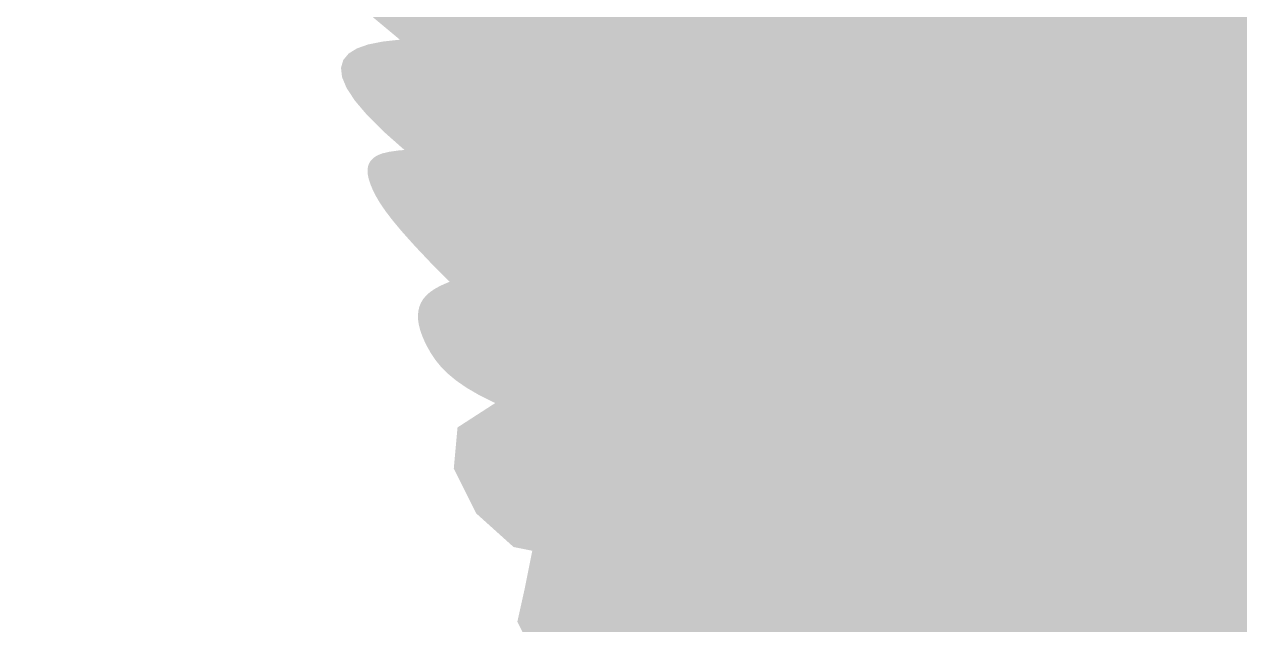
# Model space of a CAD drawing. Header units: millimetres. Extents: x -709 to -405, y 315 to 612.
# Drawn here: x -564.55 to -545.1, y 587.42 to 597.03 of the extents above; entities that cross this region are included whole.
import ezdxf

# ---------------------------------------------------------------- set-up
doc = ezdxf.new("R2010")
doc.units = ezdxf.units.MM
doc.layers.add('Background Fill', color=3, linetype='Continuous')
doc.layers.add('magpiefill', color=3, linetype='Continuous')
picture_1 = doc.add_image_def('image4.jpg', size_in_pixel=(2304, 3072))

msp = doc.modelspace()

# ---------------------------------------------------------------- hatches: boundary and pattern name
at = {"layer": 'magpiefill', "true_color": 0x010101}
h = msp.add_hatch(color=18, dxfattribs=at)
h.dxf.hatch_style = 1
edge = h.paths.add_edge_path()
edge.add_line((-545.1682191896837, 575.377641575261), (-546.8717676340677, 575.2034866605933))
edge.add_line((-546.8717676340676, 575.2034866605933), (-549.771278421776, 573.2990530399884))
edge.add_line((-549.7712784217763, 573.299053039988), (-555.7359804338093, 568.993376191261))
edge.add_line((-555.7359804338092, 568.9933761912614), (-559.2153912632251, 565.6813158076742))
edge.add_line((-559.2153912632249, 565.6813158076737), (-559.7952913049322, 565.6813158076737))
edge.add_line((-559.795291304932, 565.6813158076737), (-560.3751939914321, 566.1781254151908))
edge.add_line((-560.3751939914323, 566.1781254151911), (-560.4580368545331, 566.5093309035709))
edge.add_line((-560.4580368545332, 566.5093309035706), (-562.1977422692413, 565.1845075751039))
edge.add_line((-562.1977422692412, 565.184507575104), (-564.5173477256561, 563.5284773833105))
edge.add_line((-564.5173477256564, 563.5284773833106), (-564.7658763149593, 564.6048972829658))
edge.add_line((-564.7658763149594, 564.6048972829658), (-564.6830334518586, 565.1845075751042))
edge.add_line((-564.6830334518585, 565.184507575104), (-563.6889164498527, 566.2609260998123))
edge.add_line((-563.6889164498526, 566.2609260998125), (-563.3575449974488, 566.5093309035709))
edge.add_line((-563.3575449974489, 566.5093309035706), (-563.6060735867521, 566.6749336477606))
edge.add_line((-563.606073586752, 566.674933647761), (-565.1800932752581, 565.5985151230527))
edge.add_line((-565.1800932752578, 565.5985151230527), (-565.5943075907628, 565.9297206114326))
edge.add_line((-565.594307590763, 565.9297206114323), (-565.594307590763, 566.178125415191))
edge.add_line((-565.594307590763, 566.1781254151911), (-566.2570531403641, 566.1781254151911))
edge.add_line((-566.257053140364, 566.1781254151911), (-566.5055817296669, 566.5093309035709))
edge.add_line((-566.5055817296671, 566.5093309035706), (-564.3516619994542, 567.6685514878474))
edge.add_line((-564.3516619994544, 567.6685514878477), (-563.9374476839498, 568.4137645241758))
edge.add_line((-563.9374476839495, 568.4137645241757), (-563.1918592712468, 569.0761768758827))
edge.add_line((-563.1918592712467, 569.0761768758827), (-564.6830334518586, 568.827772072124))
edge.add_line((-564.6830334518585, 568.8277720721243), (-563.523230723651, 569.8213899122111))
edge.add_line((-563.5232307236507, 569.8213899122109), (-559.6296055787298, 572.0570303961429))
edge.add_line((-559.6296055787301, 572.0570303961431), (-555.9845090231123, 574.7066784280235))
edge.add_line((-555.9845090231121, 574.7066784280232), (-551.8423552888881, 577.1079216561451))
edge.add_line((-551.8423552888878, 577.1079216561452), (-549.3570614614773, 578.5983477288019))
edge.add_line((-549.3570614614774, 578.5983477288021), (-549.1085328721745, 579.5091648842675))
edge.add_line((-549.1085328721746, 579.5091648842674), (-548.1972587332702, 580.0887751764056))
edge.add_line((-548.19725873327, 580.0887751764051), (-547.2031417312646, 579.6747676284567))
edge.add_line((-547.2031417312647, 579.6747676284572), (-546.5403961816633, 579.7575696880259))
edge.add_line((-546.5403961816635, 579.7575696880255), (-545.132064864153, 580.9167902723021))
edge.add_line((-545.132064864153, 580.9167902723024), (-543.972259491152, 581.6620033086308))
edge.add_line((-543.9722594911519, 581.6620033086307), (-543.8894166280511, 580.0059731168371))
edge.add_line((-543.889416628051, 580.0059731168371), (-544.2207907252482, 578.7639518479389))
edge.add_line((-544.2207907252481, 578.7639518479388), (-544.5521621776523, 578.5983477288019))
edge.add_line((-544.5521621776527, 578.5983477288021), (-545.0492220010519, 578.763951847939))
edge.add_line((-545.0492220010518, 578.7639518479388), (-545.71196490586, 578.1015394962319))
edge.add_line((-545.7119649058599, 578.101539496232), (-544.6893978614452, 577.2321412448622))
edge.add_line((-544.6893978614452, 577.2321412448625), (-544.5098401939553, 578.0098346546953))
edge.add_line((-544.5098401939555, 578.0098346546948), (-543.6719035307375, 578.488415214592))
edge.add_line((-543.6719035307375, 578.4884152145922), (-542.4149998583073, 578.5482377845793))
edge.add_line((-542.414999858307, 578.548237784579), (-541.6967691883467, 578.3089475046305))
edge.add_line((-541.6967691883468, 578.3089475046309), (-541.6967691883468, 577.7705443747466))
edge.add_line((-541.6967691883468, 577.7705443747465), (-542.2952938650493, 577.531254094798))
edge.add_line((-542.2952938650495, 577.5312540947979), (-543.4324941890151, 577.291963814849))
edge.add_line((-543.4324941890153, 577.2919638148493), (-544.7492521804714, 576.2749801250679))
edge.add_line((-544.7492521804712, 576.2749801250679), (-544.7492521804712, 575.5571092852223))
edge.add_line((-544.7492521804712, 575.5571092852224), (-543.6719035307375, 575.9758672751324))
edge.add_line((-543.6719035307375, 575.9758672751321), (-541.0383901926192, 576.9928509649136))
edge.add_line((-541.0383901926191, 576.9928509649137), (-539.3026625471573, 577.9500120847077))
edge.add_line((-539.3026625471571, 577.9500120847077), (-537.5669375464889, 579.2062860544377))
edge.add_line((-537.5669375464892, 579.2062860544376), (-535.2925368985574, 580.8813180140776))
edge.add_line((-535.2925368985576, 580.8813180140777), (-536.4895888967558, 580.4625600241677))
edge.add_line((-536.4895888967555, 580.4625600241677), (-537.6267892207213, 580.0438020342577))
edge.add_line((-537.6267892207217, 580.0438020342576), (-538.8238412189198, 580.3429148841934))
edge.add_line((-538.8238412189196, 580.3429148841932), (-539.9011898686533, 581.2402534340001))
edge.add_line((-539.9011898686533, 581.2402534340005), (-540.559568864381, 582.5563485987705))
edge.add_line((-540.559568864381, 582.5563485987707), (-540.7989782061036, 584.0519128484491))
edge.add_line((-540.7989782061036, 584.0519128484489), (-540.4997145453557, 585.427831958153))
edge.add_line((-540.4997145453556, 585.4278319581533), (-539.2428108729254, 586.8037510678574))
edge.add_line((-539.2428108729251, 586.8037510678572), (-539.9011898686532, 586.5644607879084))
edge.add_line((-539.9011898686533, 586.5644607879086), (-543.0135245350095, 584.949251398256))
edge.add_line((-543.0135245350094, 584.949251398256), (-545.7068948369468, 583.4536871485776))
edge.add_line((-545.7068948369471, 583.4536871485776), (-547.2032078510999, 582.2572357488349))
edge.add_line((-547.2032078510994, 582.2572357488348), (-547.9812928400851, 581.1206082940262))
edge.add_line((-547.9812928400854, 581.1206082940264), (-548.8192295033034, 580.4625600241679))
edge.add_line((-548.8192295033031, 580.4625600241677), (-549.7170178407532, 580.2232697442192))
edge.add_line((-549.7170178407533, 580.223269744219), (-550.2556934880166, 580.4625600241675))
edge.add_line((-550.2556934880166, 580.4625600241677), (-550.5549545039714, 580.8214954440904))
edge.add_line((-550.5549545039713, 580.8214954440903), (-550.4951028297393, 581.6590100489632))
edge.add_line((-550.4951028297394, 581.6590100489633), (-549.8965781530366, 583.0349291586674))
edge.add_line((-549.8965781530363, 583.0349291586672), (-550.3155451622487, 583.9322677084742))
edge.add_line((-550.3155451622491, 583.9322677084748), (-550.4352511555072, 583.1545742986419))
edge.add_line((-550.4352511555069, 583.1545742986418), (-550.9739241579769, 582.7956388787192))
edge.add_line((-550.9739241579771, 582.7956388787188), (-552.2906821494329, 582.0179454688861))
edge.add_line((-552.2906821494328, 582.0179454688865), (-552.7096491586451, 582.3170583188223))
edge.add_line((-552.709649158645, 582.3170583188222), (-553.1286188126506, 582.5563485987707))
edge.add_line((-553.1286188126508, 582.5563485987707), (-553.5475858218631, 582.9751065886807))
edge.add_line((-553.5475858218632, 582.9751065886802), (-553.7271434893531, 583.6331548585387))
edge.add_line((-553.7271434893529, 583.633154858539), (-553.6672918151208, 584.051912848449))
edge.add_line((-553.6672918151207, 584.0519128484489), (-554.2059648175912, 584.171557988423))
edge.add_line((-554.2059648175912, 584.1715579884232), (-554.5052284783387, 584.4108482683716))
edge.add_line((-554.5052284783387, 584.4108482683716), (-554.9241981323447, 584.8296062582816))
edge.add_line((-554.9241981323448, 584.8296062582818), (-555.2833134673245, 585.308186818179))
edge.add_line((-555.2833134673244, 585.3081868181789), (-555.1037557998345, 586.2055253679858))
edge.add_line((-555.1037557998345, 586.2055253679858), (-555.2833134673244, 586.2055253679858))
edge.add_line((-555.2833134673244, 586.2055253679858), (-555.8219864697949, 586.3849930779475))
edge.add_line((-555.821986469795, 586.3849930779473), (-556.360659472265, 586.8635736378444))
edge.add_line((-556.360659472265, 586.8635736378443), (-556.6599231330129, 587.4617993377158))
edge.add_line((-556.6599231330126, 587.4617993377157), (-556.5402171397545, 588.0002024675999))
edge.add_line((-556.5402171397546, 588.0002024676), (-556.4205137912902, 588.5984281674713))
edge.add_line((-556.4205137912905, 588.5984281674711), (-556.7197748072451, 588.6582507374583))
edge.add_line((-556.7197748072451, 588.6582507374582), (-557.3183021287407, 589.1966538673424))
edge.add_line((-557.3183021287404, 589.1966538673429), (-557.6774174637205, 589.9145233322415))
edge.add_line((-557.6774174637206, 589.9145233322415), (-557.6175657894886, 590.5725716021))
edge.add_line((-557.6175657894885, 590.5725716020997), (-556.6000714587807, 591.2306198719582))
edge.add_line((-556.6000714587808, 591.2306198719582), (-555.2234591482992, 591.9484907118039))
edge.add_line((-555.2234591482992, 591.9484907118041), (-554.2658191366168, 592.7261841216368))
edge.add_line((-554.2658191366171, 592.7261841216368), (-553.4278824733991, 593.4440549614825))
edge.add_line((-553.4278824733988, 593.4440549614825), (-553.3081764801411, 593.5637001014567))
edge.add_line((-553.3081764801408, 593.5637001014566), (-553.0089128193929, 593.6833452414307))
edge.add_line((-553.008912819393, 593.6833452414311), (-552.6497974844128, 593.9824580913669))
edge.add_line((-552.649797484413, 593.9824580913667), (-552.589945810181, 594.2217483713151))
edge.add_line((-552.5899458101809, 594.2217483713149), (-552.5899458101809, 594.4012160812765))
edge.add_line((-552.5899458101809, 594.4012160812766), (-552.6497974844129, 594.6405063612251))
edge.add_line((-552.649797484413, 594.6405063612253), (-552.829355151903, 594.819974071187))
edge.add_line((-552.829355151903, 594.8199740711867), (-553.0089128193931, 594.9396192111609))
edge.add_line((-553.008912819393, 594.9396192111607), (-553.2483248059086, 594.9994417811479))
edge.add_line((-553.2483248059089, 594.9994417811482), (-553.0687671384187, 595.1190869211224))
edge.add_line((-553.0687671384186, 595.1190869211221), (-552.829355151903, 595.1190869211221))
edge.add_line((-552.829355151903, 595.1190869211221), (-552.5899458101809, 595.1789094911092))
edge.add_line((-552.5899458101809, 595.1789094911093), (-552.1709761561752, 595.1789094911093))
edge.add_line((-552.1709761561754, 595.1789094911093), (-551.9315668144528, 595.1789094911093))
edge.add_line((-551.9315668144528, 595.1789094911093), (-551.7520091469629, 595.2387320610965))
edge.add_line((-551.7520091469629, 595.2387320610964), (-551.5724514794728, 595.3583772010705))
edge.add_line((-551.5724514794723, 595.358377201071), (-551.4527454862147, 595.6574900510068))
edge.add_line((-551.4527454862148, 595.6574900510068), (-551.3928911671892, 595.8369577609681))
edge.add_line((-551.3928911671895, 595.8369577609677), (-551.6323031537048, 596.0762480409165))
edge.add_line((-551.6323031537048, 596.0762480409167), (-552.4103881426905, 596.4950060308266))
edge.add_line((-552.4103881426905, 596.4950060308267), (-551.3928911671893, 596.2557157508779))
edge.add_line((-551.3928911671895, 596.2557157508782), (-550.8542181647191, 596.136070610904))
edge.add_line((-550.8542181647188, 596.1360706109036), (-550.5549545039712, 596.3155383208652))
edge.add_line((-550.5549545039713, 596.3155383208651), (-550.5549545039713, 596.4351834608393))
edge.add_line((-550.5549545039713, 596.4351834608392), (-550.5549545039713, 596.734296310775))
edge.add_line((-550.5549545039713, 596.7342963107749), (-550.7345148162545, 596.8539414507491))
edge.add_line((-550.7345148162547, 596.8539414507491), (-550.8542181647191, 597.1530543006849))
edge.add_line((-550.8542181647188, 597.153054300685), (-550.3753968364808, 597.0932317306978))
edge.add_line((-550.3753968364811, 597.0932317306979), (-550.135987494759, 597.0932317306979))
edge.add_line((-550.1359874947591, 597.0932317306979), (-549.7768721597789, 597.0932317306979))
edge.add_line((-549.7768721597789, 597.0932317306979), (-549.7768721597789, 597.2128768706721))
edge.add_line((-549.7768721597789, 597.212876870672), (-549.836723834011, 597.571812290595))
edge.add_line((-549.8367238340111, 597.571812290595), (-549.9564298272687, 597.8111011955965))
edge.add_line((-549.9564298272688, 597.8111011955965), (-550.0162815015009, 598.1102140455323))
edge.add_line((-550.016281501501, 598.1102140455321), (-549.7170178407534, 598.1102140455321))
edge.add_line((-549.7170178407533, 598.1102140455321), (-549.4776084990308, 598.1700366155192))
edge.add_line((-549.4776084990308, 598.1700366155189), (-549.3579025057732, 598.3495043254806))
edge.add_line((-549.3579025057736, 598.3495043254808), (-549.2980508315416, 598.7682623153908))
edge.add_line((-549.2980508315411, 598.7682623153908), (-549.238199157309, 598.8879074553649))
edge.add_line((-549.2381991573089, 598.887907455365), (-548.9987871707931, 598.887907455365))
edge.add_line((-548.9987871707931, 598.887907455365), (-548.8192295033032, 598.887907455365))
edge.add_line((-548.8192295033031, 598.887907455365), (-548.699523510045, 599.0075525953392))
edge.add_line((-548.6995235100451, 599.007552595339), (-548.5199658425552, 599.007552595339))
edge.add_line((-548.5199658425554, 599.007552595339), (-548.4601141683233, 599.3066654452748))
edge.add_line((-548.4601141683231, 599.3066654452748), (-548.4601141683231, 599.426310585249))
edge.add_line((-548.4601141683231, 599.4263105852489), (-548.759377829071, 599.545955725223))
edge.add_line((-548.7593778290711, 599.5459557252235), (-548.5199658425555, 599.6656008651977))
edge.add_line((-548.5199658425554, 599.6656008651978), (-548.3404081750652, 599.6656008651978))
edge.add_line((-548.3404081750654, 599.6656008651978), (-548.1009988333433, 599.6057782952107))
edge.add_line((-548.1009988333432, 599.6057782952107), (-547.8017351725953, 599.5459557252235))
edge.add_line((-547.8017351725952, 599.5459557252235), (-547.3827681633828, 599.6057782952107))
edge.add_line((-547.3827681633829, 599.6057782952107), (-546.7842408418874, 599.7254234351849))
edge.add_line((-546.7842408418871, 599.7254234351848), (-546.4849771811392, 599.7254234351848))
edge.add_line((-546.4849771811395, 599.7254234351848), (-546.4849771811395, 599.4861331552363))
edge.add_line((-546.4849771811395, 599.4861331552364), (-546.4251255069074, 599.1870203053006))
edge.add_line((-546.4251255069072, 599.1870203053005), (-546.0061558529015, 599.0075525953389))
edge.add_line((-546.0061558529014, 599.007552595339), (-545.467482850431, 599.1870203053006))
edge.add_line((-545.4674828504312, 599.1870203053005), (-545.1682191896837, 598.8280848853778))
edge.add_line((-545.1682191896837, 598.8280848853776), (-544.7488263687367, 598.4109589575828))
edge.add_arc((-648.6511857215571, 537.7491140729563), 120.3144201826582, 24.7196834331034, 30.277882808560207, ccw=False)
edge.add_arc((-537.4166207146294, 589.6614120409312), 2.51826219136443, 219.4264190677759, 277.5112522925736)
edge.add_arc((-534.6950742778389, 584.9712530684664), 3.245741509411416, 76.09792839104102, 137.4828955815185, ccw=False)
edge.add_arc((-534.8717373004184, 581.0016900516954), 7.184187663795377, 60.01917854986198, 82.34898294536907, ccw=False)
edge.add_arc((-534.7746973622313, 576.6428919093247), 11.14329365096371, 55.16074552816218, 71.73216053091483, ccw=False)
edge.add_arc((-528.7185335126057, 580.4833238387569), 5.314548889013932, 86.65890143975243, 120.31950619075)
edge.add_arc((-527.0913721789158, 577.8548367488356), 8.405306442883164, 120.8490791888012, 144.9821508602809)
edge.add_arc((-532.8394413880935, 582.0746959557254), 1.285987344152523, 152.0183299640194, 206.9559763139688)
edge.add_arc((-631.1445825528156, 463.0433559825585), 153.1987863640041, 45.89312228263083, 50.63922831697852, ccw=False)
edge.add_line((-524.518381268496, 573.0466347658721), (-524.6387722632398, 572.5659821608127))
edge.add_line((-524.6387722632397, 572.5659821608124), (-524.4592145957496, 572.3266918808639))
edge.add_line((-524.4592145957495, 572.3266918808642), (-523.9205389484862, 572.1472241709026))
edge.add_line((-523.9205389484862, 572.1472241709025), (-524.1000966159761, 571.7882887509799))
edge.add_line((-524.1000966159759, 571.78828875098), (-523.8606872742538, 571.4891759010442))
edge.add_line((-523.8606872742537, 571.4891759010442), (-523.7409812809956, 571.1900630511084))
edge.add_line((-523.7409812809959, 571.1900630511084), (-524.1599509350016, 570.8311276311857))
edge.add_line((-524.1599509350015, 570.8311276311855), (-524.2198026092335, 570.4721922112625))
edge.add_line((-524.2198026092334, 570.4721922112625), (-524.0402449417435, 570.1132567913398))
edge.add_line((-524.0402449417437, 570.1132567913402), (-524.5190662699816, 569.9337890813786))
edge.add_line((-524.5190662699814, 569.9337890813784), (-524.9978875982193, 570.0534342213526))
edge.add_line((-524.9978875982194, 570.0534342213526), (-524.9380359239874, 569.6346762314427))
edge.add_line((-524.9380359239875, 569.6346762314427), (-525.5964122749224, 569.4552085214814))
edge.add_line((-525.5964122749222, 569.4552085214816), (-525.89567593567, 569.6346762314429))
edge.add_line((-525.8956759356699, 569.6346762314427), (-526.0752336031599, 569.6944988014299))
edge.add_line((-526.0752336031596, 569.69449880143), (-526.2547912706495, 569.4552085214815))
edge.add_line((-526.2547912706499, 569.4552085214816), (-526.5540549313978, 569.2159182415328))
edge.add_line((-526.5540549313977, 569.2159182415326), (-526.8533185921456, 569.3355633815071))
edge.add_line((-526.8533185921457, 569.335563381507), (-527.6314035811314, 568.7971602516227))
edge.add_line((-527.6314035811314, 568.797160251623), (-527.6314035811314, 569.0364505315715))
edge.add_line((-527.6314035811314, 569.0364505315716), (-528.1700765836014, 569.5150310914687))
edge.add_line((-528.1700765836014, 569.5150310914685), (-528.1700765836014, 569.7543213714173))
edge.add_line((-528.1700765836014, 569.7543213714174), (-528.2897825768595, 569.6346762314429))
edge.add_line((-528.2897825768591, 569.6346762314427), (-528.6488979118388, 569.0962731015584))
edge.add_line((-528.6488979118391, 569.0962731015586), (-528.6488979118391, 568.737337681636))
edge.add_line((-528.6488979118391, 568.7373376816358), (-528.6488979118391, 567.9596442718031))
edge.add_line((-528.6488979118391, 567.9596442718032), (-529.0678649210514, 567.9596442718032))
edge.add_line((-529.0678649210515, 567.9596442718032), (-529.2474225885417, 568.1391119817645))
edge.add_line((-529.2474225885418, 568.1391119817642), (-529.3072769075674, 568.2587571217384))
edge.add_line((-529.3072769075674, 568.2587571217384), (-529.9058015842695, 568.4382248317))
edge.add_line((-529.9058015842695, 568.4382248317002), (-530.2050652450174, 568.6176925416618))
edge.add_line((-530.2050652450176, 568.6176925416617), (-530.3247712382757, 568.4980474016875))
edge.add_line((-530.3247712382756, 568.4980474016875), (-530.3247712382756, 568.1989345517517))
edge.add_line((-530.3247712382756, 568.1989345517513), (-530.6838865732553, 567.7203539918542))
edge.add_line((-530.6838865732553, 567.7203539918543), (-530.9232959149779, 567.8998217018159))
edge.add_line((-530.9232959149778, 567.8998217018158), (-530.9232959149778, 568.0792894117774))
edge.add_line((-530.9232959149778, 568.079289411777), (-531.6415292297313, 567.8998217018154))
edge.add_line((-531.6415292297314, 567.8998217018158), (-532.0006445647116, 567.4810637119058))
edge.add_line((-532.0006445647114, 567.4810637119061), (-532.7787269089034, 567.1819508619703))
edge.add_line((-532.7787269089034, 567.1819508619701), (-533.1378422438836, 567.3614185719317))
edge.add_line((-533.1378422438837, 567.3614185719318), (-533.3174025561672, 567.6605314218676))
edge.add_line((-533.3174025561673, 567.6605314218674), (-533.6166635721214, 567.6605314218674))
edge.add_line((-533.6166635721214, 567.6605314218674), (-534.2750425678495, 567.1221282919831))
edge.add_line((-534.2750425678497, 567.122128291983), (-534.8735698893456, 566.5239025921115))
edge.add_line((-534.8735698893455, 566.5239025921114), (-535.4720945660476, 565.8060317522658))
edge.add_line((-535.4720945660476, 565.8060317522659), (-535.9509158942856, 565.2078060523946))
edge.add_line((-535.9509158942857, 565.2078060523946), (-536.3698855482913, 564.7890494374317))
edge.add_line((-536.3698855482912, 564.7890494374316), (-536.968410224994, 564.60958172747))
edge.add_line((-536.9684102249936, 564.6095817274703), (-537.5070858722569, 564.7292268674445))
edge.add_line((-537.5070858722569, 564.7292268674445), (-537.866201207237, 565.0881609124203))
edge.add_line((-537.8662012072372, 565.0881609124207), (-538.2253165422173, 565.4470963323433))
edge.add_line((-538.2253165422175, 565.4470963323429), (-538.4048742097074, 565.9854994622272))
edge.add_line((-538.4048742097071, 565.9854994622275), (-538.704137870455, 566.4042574521375))
edge.add_line((-538.7041378704552, 566.4042574521372), (-539.003401531203, 566.4640800221244))
edge.add_line((-539.0034015312032, 566.4640800221243), (-539.3625168661833, 566.5837251620985))
edge.add_line((-539.3625168661831, 566.5837251620989), (-539.6617778821372, 566.5837251620989))
edge.add_line((-539.6617778821378, 566.5837251620989), (-540.2004535294014, 567.4212411419188))
edge.add_line((-540.2004535294014, 567.4212411419189), (-540.7391265318714, 568.1391119817645))
edge.add_line((-540.7391265318711, 568.1391119817642), (-540.9785358735932, 568.1391119817642))
edge.add_line((-540.9785358735933, 568.1391119817642), (-541.4573572018314, 568.3784022617131))
edge.add_line((-541.4573572018315, 568.3784022617131), (-542.2952938650495, 569.1560956715458))
edge.add_line((-542.2952938650495, 569.1560956715458), (-542.5347058515648, 569.5150310914685))
edge.add_line((-542.5347058515648, 569.5150310914685), (-542.6544092000292, 569.7543213714173))
edge.add_line((-542.6544092000295, 569.7543213714174), (-542.7142635190554, 570.1132567913401))
edge.add_line((-542.7142635190551, 570.1132567913402), (-542.9536728607771, 570.1132567913402))
edge.add_line((-542.9536728607773, 570.1132567913402), (-543.4923458632477, 570.2927245013018))
edge.add_line((-543.4923458632475, 570.2927245013016), (-543.552200182273, 570.4123696412757))
edge.add_line((-543.552200182273, 570.4123696412759), (-543.7916095239951, 570.7713050611985))
edge.add_line((-543.7916095239949, 570.7713050611983), (-543.851461198227, 570.8909502011725))
edge.add_line((-543.8514611982274, 570.8909502011726), (-544.1507248589753, 571.548998471031))
edge.add_line((-544.1507248589752, 571.5489984710313), (-544.5098401939554, 571.7882887509801))
edge.add_line((-544.5098401939555, 571.78828875098), (-544.6893978614454, 571.9677564609412))
edge.add_line((-544.6893978614452, 571.9677564609415), (-544.928809847961, 572.3266918808645))
edge.add_line((-544.928809847961, 572.3266918808642), (-545.0485158412187, 572.8052724407613))
edge.add_line((-545.0485158412188, 572.8052724407611), (-545.0485158412188, 573.1043839157497))
edge.add_line((-545.0485158412188, 573.1043839157497), (-544.6295461872131, 573.7026096156212))
edge.add_line((-544.6295461872132, 573.7026096156213), (-544.8091038547034, 573.6427870456341))
edge.add_line((-544.8091038547035, 573.642787045634), (-545.2280735087091, 574.1213676055312))
edge.add_line((-545.228073508709, 574.1213676055313), (-545.2879251829411, 574.5401255954413))
edge.add_line((-545.2879251829412, 574.540125595441), (-544.8091038547033, 575.2579964352866))
edge.add_line((-544.8091038547035, 575.2579964352868), (-545.1682191896837, 575.377641575261))
at = {"layer": 'magpiefill'}
h = msp.add_hatch(color=253, dxfattribs=at)
h.dxf.hatch_style = 1
h.paths.add_polyline_path([(-556.2985765208115, 598.5479692121337), (-556.6574444268758, 598.6007908066605), (-557.0019741286166, 598.6498786416171), (-557.3339785007216, 598.6958916202199), (-557.6552704178797, 598.7394886456864), (-557.9676627547782, 598.781328621232), (-558.2729683861058, 598.8220704500739), (-558.5721395257825, 598.8620984927087), (-558.8626857446595, 598.9006989387576), (-559.1412559528208, 598.9368834351224), (-559.4044990603494, 598.9696636287059), (-559.6490639773295, 598.9980511664094), (-559.8715996138448, 599.0210576951348), (-560.0687548799784, 599.0376948617841), (-560.2371786858143, 599.046974313259), (-560.3744080739715, 599.0479488798555), (-560.4815326172076, 599.0398361254422), (-560.5605300208172, 599.0218947972814), (-560.613377990093, 598.9933836426369), (-560.6420542303291, 598.9535614087699), (-560.648536446819, 598.9016868429431), (-560.6348023448554, 598.83701869242), (-560.602829629733, 598.7588157044622), (-560.5518843713577, 598.6648171666571), (-560.470386098086, 598.5466845278913), (-560.3440427028888, 598.3945597773754), (-560.1585620787354, 598.1985849043203), (-559.8996521185951, 597.9489018979367), (-559.5530207154391, 597.6356527474348), (-559.1043757622359, 597.2489794420268), (-558.5394251519557, 596.7790239709217), (-558.2110657654805, 596.7951399881147), (-557.8265246391189, 596.7987777443211), (-557.3867181672368, 596.7913789484857), (-556.8900532201795, 596.774508478049), (-556.3383189635324, 596.7497481173065), (-555.7468337438514, 596.7187472779669), (-555.1342982029332, 596.6831722785913), (-554.5194129825755, 596.6446894377414), (-553.920878724575, 596.6049650739777), (-553.3573960707291, 596.565665505863), (-552.8476656628352, 596.5284570519591), (-552.4103881426909, 596.4950060308267), (-551.3928911671895, 596.2557157508782), (-550.8542181647188, 596.1360706109036), (-550.5549545039713, 596.3155383208651), (-550.5549545039713, 596.4351834608392), (-550.5549545039713, 596.7342963107749), (-550.7345148162547, 596.8539414507491), (-550.8542181647188, 597.153054300685), (-550.3753968364811, 597.0932317306979), (-550.1359874947591, 597.0932317306979), (-549.7768721597789, 597.0932317306979), (-549.7768721597789, 597.212876870672), (-549.7833353145229, 597.2516369419949), (-550.1586857398426, 597.3331578015933), (-550.4939107431272, 597.4093150965994), (-550.7998594030162, 597.4814084432712), (-551.0873807981498, 597.5507374578663), (-551.3673240071685, 597.6186017566422), (-551.650538108711, 597.6863009558557), (-551.9478721814182, 597.7551346717653), (-552.2701753039302, 597.8264025206271), (-552.6253301468455, 597.9009907614393), (-553.0093537486013, 597.9781322241585), (-553.4152967395937, 598.0566463814804), (-553.8362097502178, 598.1353527061016), (-554.2651434108707, 598.2130706707184), (-554.6951483519484, 598.2886197480267), (-555.1192752038461, 598.3608194107238), (-555.5305745969602, 598.4284891315052), (-555.9235575357355, 598.4907549548207)])
h.paths.add_polyline_path([(-558.4177061495313, 598.0149934524673), (-558.3853581941402, 598.0700662682843), (-558.3377930418204, 598.120856252905), (-558.2740767855394, 598.1670339599018), (-558.1932755182644, 598.2082699428474), (-558.0940799377983, 598.2440883327585), (-557.9736791612825, 598.2734275704403), (-557.8288869106948, 598.2950796741452), (-557.6565169080106, 598.3078366621243), (-557.4533828752083, 598.3104905526296), (-557.2162985342637, 598.3018333639136), (-556.942077607154, 598.2806571142266), (-556.6275338158555, 598.245753821821), (-556.2716600018734, 598.1965469496923), (-555.8821654848238, 598.1349857398072), (-555.4689387038492, 598.0636508788773), (-555.0418680980941, 597.9851230536124), (-554.6108421067016, 597.9019829507239), (-554.1857491688149, 597.8168112569224), (-553.7764777235786, 597.7321886589186), (-553.3929162101351, 597.6506958434229), (-553.0429936920943, 597.5743644140107), (-552.7268017309252, 597.5030296417119), (-552.4424725125629, 597.435977714421), (-552.1881382229433, 597.3724948200332), (-551.9619310480003, 597.3118671464416), (-551.7619831736698, 597.2533808815415), (-551.5864267858868, 597.1963222132273), (-551.4333940705864, 597.139977329393), (-551.3011087720547, 597.083778841638), (-551.1881608679824, 597.0277450563783), (-551.0932318944109, 596.9720407037338), (-551.015003387382, 596.9168305138261), (-550.952156882938, 596.862279216775), (-550.9033739171205, 596.808551542702), (-550.8673360259704, 596.7558122217265), (-550.8427247455306, 596.7042259839695), (-550.8284871376095, 596.6540765253591), (-550.8246323670871, 596.6061234050474), (-550.8314351246097, 596.561245147996), (-550.8491701008255, 596.5203202791639), (-550.8781119863796, 596.484227323513), (-550.9185354719204, 596.4538448060024), (-550.9707152480943, 596.430051251593), (-551.0349260055484, 596.4137251852444), (-551.1120375678497, 596.4054980476716), (-551.2053002902493, 596.4050129426057), (-551.3185596609189, 596.4116658895317), (-551.4556611680291, 596.4248529079357), (-551.6204502997506, 596.4439700173026), (-551.8167725442562, 596.4684132371179), (-552.0484733897157, 596.497578586867), (-552.3193983243012, 596.5308620860352), (-552.6314334648073, 596.5676414482672), (-552.9786274425229, 596.6072211638453), (-553.3530695173605, 596.6488874172104), (-553.746848949233, 596.6919263928037), (-554.1520549980524, 596.7356242750668), (-554.5607769237323, 596.7792672484405), (-554.9651039861843, 596.8221414973668), (-555.3571254453209, 596.8635332062861), (-555.7300567423919, 596.9030214053223), (-556.0816180439955, 596.941356507327), (-556.410655698066, 596.9795817708346), (-556.7160160525389, 597.0187404543791), (-556.9965454553491, 597.0598758164941), (-557.2510902544312, 597.1040311157138), (-557.4784967977205, 597.1522496105723), (-557.6776114331515, 597.2055745596041), (-557.847866490215, 597.2646923175911), (-557.9910382246252, 597.3288616243157), (-558.1094888736509, 597.396984315807), (-558.2055806745628, 597.4679622280954), (-558.2816758646295, 597.5406971972105), (-558.340136681121, 597.6140910591828), (-558.383325361307, 597.6870456500419), (-558.4136041424572, 597.7584628058179), (-558.4327859044564, 597.8273724821306), (-558.440486097657, 597.8933171129628), (-558.435770815026, 597.9559672518841)], flags=16)
h = msp.add_hatch(color=255, dxfattribs=at)
h.dxf.hatch_style = 1
h.paths.add_polyline_path([(-553.0429936920943, 597.5743644140107), (-553.3929162101351, 597.6506958434229), (-553.7764777235786, 597.7321886589186), (-554.1857491688149, 597.8168112569224), (-554.6108421067016, 597.9019829507239), (-555.0418680980941, 597.9851230536124), (-555.4689387038492, 598.0636508788773), (-555.8821654848241, 598.1349857398072), (-556.2716600018734, 598.1965469496923), (-556.6275338158555, 598.245753821821), (-556.942077607154, 598.2806571142266), (-557.2162985342637, 598.3018333639136), (-557.4533828752083, 598.3104905526296), (-557.6565169080106, 598.3078366621243), (-557.8288869106948, 598.2950796741452), (-557.9736791612825, 598.2734275704403), (-558.0940799377983, 598.2440883327585), (-558.1932755182644, 598.2082699428474), (-558.2740767855394, 598.1670339599018), (-558.3377930418204, 598.120856252905), (-558.3853581941402, 598.0700662682843), (-558.4177061495313, 598.0149934524673), (-558.435770815026, 597.9559672518841), (-558.440486097657, 597.8933171129628), (-558.4327859044564, 597.8273724821306), (-558.4136041424572, 597.7584628058179), (-558.383325361307, 597.6870456500419), (-558.340136681121, 597.6140910591828), (-558.2816758646295, 597.5406971972105), (-558.2055806745628, 597.4679622280954), (-558.1094888736509, 597.396984315807), (-557.9910382246252, 597.3288616243157), (-557.847866490215, 597.2646923175911), (-557.6776114331515, 597.2055745596041), (-557.4784967977205, 597.1522496105723), (-557.2510902544312, 597.1040311157138), (-556.9965454553491, 597.0598758164941), (-556.7160160525389, 597.0187404543791), (-556.410655698066, 596.9795817708346), (-556.0816180439955, 596.941356507327), (-555.7300567423919, 596.9030214053223), (-555.3571254453209, 596.8635332062861), (-554.9651039861843, 596.8221414973668), (-554.5607769237323, 596.7792672484405), (-554.1520549980528, 596.7356242750668), (-553.746848949233, 596.6919263928037), (-553.3530695173605, 596.6488874172104), (-552.9786274425229, 596.6072211638453), (-552.6314334648073, 596.5676414482672), (-552.3193983243012, 596.5308620860352), (-552.0484733897157, 596.497578586867), (-551.8167725442562, 596.4684132371179), (-551.6204502997508, 596.4439700173026), (-551.4556611680291, 596.4248529079357), (-551.3185596609189, 596.4116658895317), (-551.2053002902493, 596.4050129426057), (-551.1120375678497, 596.4054980476716), (-551.0349260055484, 596.4137251852444), (-550.9707152480943, 596.430051251593), (-550.9185354719204, 596.4538448060024), (-550.8781119863796, 596.484227323513), (-550.8491701008255, 596.5203202791639), (-550.8314351246097, 596.561245147996), (-550.8246323670871, 596.6061234050474), (-550.8284871376095, 596.6540765253591), (-550.8427247455306, 596.7042259839695), (-550.8673360259704, 596.7558122217265), (-550.9033739171205, 596.808551542702), (-550.952156882938, 596.862279216775), (-551.015003387382, 596.9168305138261), (-551.0932318944109, 596.9720407037338), (-551.1881608679824, 597.0277450563783), (-551.3011087720547, 597.083778841638), (-551.4333940705867, 597.139977329393), (-551.5864267858868, 597.1963222132273), (-551.7619831736698, 597.2533808815415), (-551.9619310480003, 597.3118671464416), (-552.1881382229433, 597.3724948200332), (-552.4424725125629, 597.435977714421), (-552.7268017309252, 597.5030296417119)])
h = msp.add_hatch(color=253, dxfattribs=at)
h.dxf.hatch_style = 1
h.paths.add_polyline_path([(-551.6323031537048, 596.0762480409167), (-552.4103881426905, 596.4950060308267), (-552.8476656628358, 596.5284570519591), (-553.3573960707291, 596.565665505863), (-553.920878724575, 596.6049650739777), (-554.5194129825755, 596.6446894377414), (-555.1342982029332, 596.6831722785913), (-555.7468337438514, 596.7187472779669), (-556.3383189635324, 596.7497481173065), (-556.8900532201795, 596.774508478049), (-557.3867181672368, 596.7913789484857), (-557.8265246391189, 596.7987777443211), (-558.2110657654805, 596.7951399881147), (-558.5419346759763, 596.7789008024245), (-558.8207245002632, 596.7484953098088), (-559.0490283679957, 596.7023586328266), (-559.2284394088291, 596.638925894036), (-559.3605507524193, 596.5566322159959), (-559.4460972394073, 596.4538774327193), (-559.4823805543773, 596.3289202240393), (-559.4658440928994, 596.1799839812445), (-559.3929312505426, 596.0052920956234), (-559.2600854228772, 595.8030679584627), (-559.0637500054733, 595.5715349610522), (-558.8003683939004, 595.3089164946794), (-558.4663839837285, 595.013435950633), (-558.3743434047287, 595.0211853957483), (-558.1241294763722, 595.0329311994068), (-557.8088715610188, 595.0402294555622), (-557.4197799228566, 595.0432174347103), (-556.9532485376112, 595.0421711144298), (-556.4264062271549, 595.0379213006265), (-555.8615655248974, 595.0314375062883), (-555.2810389642469, 595.0236892444028), (-554.7071390786142, 595.0156460279583), (-554.1621784014071, 595.0082773699423), (-553.6684694660356, 595.0025527833429), (-553.2483248059094, 594.999441781148), (-553.0687671384186, 595.1190869211221), (-552.829355151903, 595.1190869211221), (-552.5899458101809, 595.1789094911093), (-552.1709761561754, 595.1789094911093), (-551.9315668144528, 595.1789094911093), (-551.7520091469629, 595.2387320610964), (-551.5724514794723, 595.358377201071), (-551.4527454862148, 595.6574900510068), (-551.3928911671895, 595.8369577609677)])
h.paths.add_polyline_path([(-558.2091240574961, 595.94723472359), (-558.2026507740612, 596.020143572005), (-558.1839634560578, 596.0909384546629), (-558.1507181762233, 596.1586584809673), (-558.1002230797396, 596.222425122505), (-558.0297863117875, 596.2813598508623), (-557.9367160175493, 596.3345841376256), (-557.8183203422061, 596.3812194543817), (-557.6719074309391, 596.4203872727173), (-557.4947854289305, 596.4512090642186), (-557.2853795092542, 596.4730991427012), (-557.0465829565569, 596.4866431908964), (-556.7824060833775, 596.4927197337647), (-556.4968592022556, 596.4922072962663), (-556.193952625731, 596.4859844033612), (-555.8776966663418, 596.4749295800102), (-555.5521016366281, 596.4599213511732), (-555.2211778491296, 596.4418382418103), (-554.8888989911733, 596.4214123572068), (-554.5590922492402, 596.3987901239436), (-554.2355481845999, 596.3739715489284), (-553.9220573585208, 596.3469566390668), (-553.6224103322737, 596.3177454012647), (-553.3403976671267, 596.2863378424296), (-553.0798099243492, 596.2527339694668), (-552.844437665211, 596.2169337892836), (-552.6371558570736, 596.1789190040956), (-552.457177091673, 596.1385980973615), (-552.302798366837, 596.0958612478502), (-552.1723166803937, 596.0505986343303), (-552.0640290301719, 596.0027004355699), (-551.9762324139992, 595.9520568303374), (-551.9072238297051, 595.8985579974017), (-551.8553002751166, 595.8420941155314), (-551.8191982329297, 595.7827841488064), (-551.7994121253098, 595.7216622025527), (-551.7968758592888, 595.6599911674075), (-551.8125233418996, 595.5990339340084), (-551.8472884801746, 595.540053392993), (-551.9021051811462, 595.4843124349984), (-551.977907351847, 595.4330739506619), (-552.0756288993091, 595.3876008306212), (-552.1963136020419, 595.3488722724635), (-552.3414447244617, 595.3167327015793), (-552.5126154024609, 595.290742850308), (-552.7114187719329, 595.2704634509902), (-552.9394479687702, 595.255455235966), (-553.1982961288662, 595.2452789375752), (-553.4895563881132, 595.2394952881575), (-553.8148218824037, 595.2376650200541), (-554.173653124792, 595.2393397152737), (-554.5574801369743, 595.244034354505), (-554.955700317806, 595.2512547681041), (-555.3577110661445, 595.2605067864295), (-555.7529097808466, 595.2712962398376), (-556.1306938607684, 595.2831289586859), (-556.4804607047669, 595.295510773332), (-556.7916077116982, 595.3079475141336), (-557.0561783524242, 595.3202195507127), (-557.2768003858229, 595.3332054097573), (-557.4587476427776, 595.3480581572196), (-557.6072939541722, 595.3659308590528), (-557.7277131508893, 595.387976581209), (-557.8252790638127, 595.4153483896416), (-557.9052655238249, 595.4491993503036), (-557.97294636181, 595.4906825291466), (-558.0326157219233, 595.540530030881), (-558.0846490014087, 595.5977901152405), (-558.1284419107828, 595.6610900807156), (-558.1633901605624, 595.729057225798), (-558.1888894612632, 595.800318848977), (-558.2043355234024, 595.8735022487443)], flags=16)
h = msp.add_hatch(color=255, dxfattribs=at)
h.dxf.hatch_style = 1
h.paths.add_polyline_path([(-551.9072238297051, 595.8985579974017), (-551.9762324139992, 595.9520568303374), (-552.0640290301719, 596.0027004355699), (-552.1723166803937, 596.0505986343303), (-552.302798366837, 596.0958612478502), (-552.457177091673, 596.1385980973615), (-552.6371558570736, 596.1789190040956), (-552.844437665211, 596.2169337892836), (-553.0798099243492, 596.2527339694668), (-553.3403976671267, 596.2863378424296), (-553.6224103322737, 596.3177454012647), (-553.9220573585208, 596.3469566390668), (-554.2355481845999, 596.3739715489284), (-554.5590922492402, 596.3987901239436), (-554.8888989911733, 596.4214123572068), (-555.2211778491296, 596.4418382418103), (-555.5521016366281, 596.4599213511732), (-555.8776966663418, 596.4749295800102), (-556.193952625731, 596.4859844033612), (-556.4968592022556, 596.4922072962663), (-556.7824060833775, 596.4927197337647), (-557.0465829565569, 596.4866431908964), (-557.2853795092542, 596.4730991427012), (-557.4947854289305, 596.4512090642186), (-557.6719074309391, 596.4203872727173), (-557.8183203422061, 596.3812194543817), (-557.9367160175493, 596.3345841376256), (-558.0297863117875, 596.2813598508623), (-558.1002230797396, 596.222425122505), (-558.1507181762233, 596.1586584809673), (-558.1839634560578, 596.0909384546629), (-558.2026507740612, 596.020143572005), (-558.2091240574961, 595.94723472359), (-558.2043355234024, 595.8735022487443), (-558.1888894612632, 595.800318848977), (-558.1633901605624, 595.729057225798), (-558.1284419107828, 595.6610900807156), (-558.0846490014087, 595.5977901152405), (-558.0326157219233, 595.540530030881), (-557.97294636181, 595.4906825291466), (-557.9052655238249, 595.4491993503036), (-557.8252790638127, 595.4153483896416), (-557.7277131508893, 595.387976581209), (-557.6072939541722, 595.3659308590528), (-557.4587476427776, 595.3480581572196), (-557.2768003858229, 595.3332054097573), (-557.0561783524242, 595.3202195507127), (-556.7916077116982, 595.3079475141336), (-556.4804607047669, 595.295510773332), (-556.1306938607684, 595.2831289586859), (-555.7529097808466, 595.2712962398376), (-555.3577110661445, 595.2605067864295), (-554.955700317806, 595.2512547681041), (-554.5574801369743, 595.244034354505), (-554.173653124792, 595.2393397152737), (-553.8148218824037, 595.2376650200541), (-553.4895563881132, 595.2394952881575), (-553.1982961288662, 595.2452789375752), (-552.9394479687702, 595.255455235966), (-552.7114187719329, 595.2704634509902), (-552.5126154024609, 595.290742850308), (-552.3414447244617, 595.3167327015793), (-552.1963136020419, 595.3488722724635), (-552.0756288993091, 595.3876008306212), (-551.977907351847, 595.4330739506619), (-551.9021051811462, 595.4843124349984), (-551.8472884801746, 595.540053392993), (-551.8125233418996, 595.5990339340084), (-551.7968758592888, 595.6599911674075), (-551.7994121253098, 595.7216622025527), (-551.8191982329297, 595.7827841488064), (-551.8553002751166, 595.8420941155314)])
h = msp.add_hatch(color=253, dxfattribs=at)
h.dxf.hatch_style = 1
h.paths.add_polyline_path([(-552.5899458101809, 594.4012160812766), (-552.649797484413, 594.6405063612253), (-552.829355151903, 594.8199740711867), (-553.008912819393, 594.9396192111607), (-553.2483248059083, 594.999441781148), (-553.6684694660356, 595.0025527833429), (-554.1621784014071, 595.0082773699423), (-554.7071390786142, 595.0156460279583), (-555.2810389642469, 595.0236892444028), (-555.8615655248974, 595.0314375062883), (-556.4264062271549, 595.0379213006265), (-556.9532485376112, 595.0421711144298), (-557.4197799228566, 595.0432174347103), (-557.8088715610188, 595.0402294555622), (-558.1241294763722, 595.0329311994068), (-558.3743434047287, 595.0211853957483), (-558.5683030819, 595.0048547740903), (-558.7147982436971, 594.9838020639365), (-558.8226186259317, 594.9578899947909), (-558.9005539644155, 594.9269812961574), (-558.9573939949596, 594.8909386975387), (-559.0005001215796, 594.8495837467729), (-559.0315204211042, 594.8025732650284), (-559.0506746385659, 594.7495228918089), (-559.0581825189978, 594.6900482666168), (-559.0542638074322, 594.6237650289545), (-559.0391382489015, 594.5502888183247), (-559.0130255884387, 594.46923527423), (-558.9761455710762, 594.3802200361735), (-558.927595049423, 594.2820128366556), (-558.8619793063916, 594.169999780174), (-558.7727807324707, 594.0387210642247), (-558.6534817181496, 593.8827168863028), (-558.4975646539168, 593.6965274439044), (-558.2985119302612, 593.4746929345247), (-558.0498059376719, 593.2117535556598), (-557.7449290666376, 592.902249504805), (-557.6494835367151, 592.9370864229489), (-557.4964050619907, 592.9838818615675), (-557.322286218704, 593.02944185536), (-557.1276214269409, 593.0738487728411), (-556.9129051067868, 593.1171849825228), (-556.6786316783277, 593.1595328529189), (-556.4252955616505, 593.2009747525433), (-556.1533911768403, 593.2415930499093), (-555.8634129439829, 593.2814701135298), (-555.5567510247815, 593.3204487878804), (-555.2383785474051, 593.3574138212799), (-554.9141643816405, 593.391010438008), (-554.5899773972733, 593.4198838623448), (-554.27168646409, 593.4426793185708), (-553.9651604518767, 593.4580420309667), (-553.6762682304202, 593.4646172238116), (-553.4108786695055, 593.4610501213866), (-553.3081764801408, 593.5637001014566), (-553.008912819393, 593.6833452414311), (-552.649797484413, 593.9824580913667), (-552.5899458101809, 594.2217483713149)])
h.paths.add_polyline_path([(-557.5328743433693, 594.20832068837), (-557.5148920671882, 594.2853384955865), (-557.4865818805104, 594.3579636331111), (-557.4481635221312, 594.425756843642), (-557.3998567308458, 594.48827886988), (-557.3418812454502, 594.5450904545239), (-557.2744568047377, 594.5957523402739), (-557.1973636626383, 594.6399808409866), (-557.1086241336086, 594.6781145551466), (-557.0058210472408, 594.7106476523984), (-556.8865372331247, 594.7380743023834), (-556.7483555208524, 594.7608886747444), (-556.5888587400146, 594.7795849391242), (-556.4056297202021, 594.794657265166), (-556.1962512910058, 594.806599822512), (-555.9599085734325, 594.8158152677162), (-555.7021958541542, 594.8223402049779), (-555.4303097112589, 594.8261197254085), (-555.1514467228338, 594.8270989201186), (-554.8728034669659, 594.8252228802194), (-554.6015765217438, 594.8204366968212), (-554.3449624652546, 594.812685461035), (-554.1101578755859, 594.8019142639722), (-553.9027845080581, 594.7880773488004), (-553.7221648269223, 594.7711655669152), (-553.5660464736632, 594.7511789217708), (-553.4321770897648, 594.7281174168193), (-553.3183043167119, 594.7019810555146), (-553.222175795987, 594.6727698413094), (-553.1415391690756, 594.6404837776573), (-553.0741420774616, 594.6051228680111), (-553.0180251518478, 594.5667511744685), (-552.9724009798109, 594.5256889937026), (-552.9367751381455, 594.482320681031), (-552.9106532036486, 594.4370305917719), (-552.8935407531139, 594.3902030812419), (-552.8849433633376, 594.3422225047593), (-552.8843666111148, 594.2934732176419), (-552.8913160732409, 594.2443395752067), (-552.9054987563391, 594.1951967818654), (-552.9274273863438, 594.1463834384057), (-552.9578161190175, 594.0982289947093), (-552.9973791101223, 594.0510629006576), (-553.0468305154211, 594.0052146061324), (-553.106884490676, 593.9610135610161), (-553.1782551916493, 593.9187892151889), (-553.2616567741042, 593.8788710185331), (-553.3578858007884, 593.8414786043032), (-553.4680684623954, 593.8063923392451), (-553.5934133566045, 593.7732827734767), (-553.7351290810951, 593.7418204571161), (-553.8944242335465, 593.7116759402825), (-554.0725074116384, 593.6825197730932), (-554.2705872130502, 593.6540225056674), (-554.4898722354608, 593.6258546881236), (-554.7302068370547, 593.5977783836681), (-554.9859784180352, 593.5699217078625), (-555.2502101391086, 593.5425042893578), (-555.5159251609837, 593.5157457568033), (-555.7761466443673, 593.4898657388495), (-556.0238977499672, 593.4650838641471), (-556.2522016384911, 593.4416197613456), (-556.4540814706465, 593.4196930590958), (-556.6244190646428, 593.399743021028), (-556.7655308686983, 593.3830874506982), (-556.881591988534, 593.3712637866424), (-556.9767775298684, 593.3658094673967), (-557.0552625984228, 593.3682619314975), (-557.1212222999172, 593.3801586174812), (-557.1788317400716, 593.4030369638837), (-557.2322660246065, 593.4384344092409), (-557.2847755108512, 593.4872752474323), (-557.3359115625739, 593.5480311937049), (-557.3843007951511, 593.6185608186478), (-557.4285698239603, 593.6967226928512), (-557.4673452643788, 593.7803753869039), (-557.4992537317839, 593.8673774713967), (-557.5229218415524, 593.9555875169187), (-557.5369762090621, 594.0428640940596), (-557.5403089702589, 594.1273494687607)], flags=16)
h = msp.add_hatch(color=255, dxfattribs=at)
h.dxf.hatch_style = 1
h.paths.add_polyline_path([(-552.9274273863438, 594.1463834384057), (-552.9054987563391, 594.1951967818654), (-552.8913160732409, 594.2443395752067), (-552.8843666111148, 594.2934732176419), (-552.8849433633376, 594.3422225047593), (-552.8935407531139, 594.3902030812419), (-552.9106532036486, 594.4370305917719), (-552.9367751381455, 594.482320681031), (-552.9724009798109, 594.5256889937026), (-553.0180251518478, 594.5667511744685), (-553.0741420774616, 594.6051228680111), (-553.1415391690756, 594.6404837776573), (-553.222175795987, 594.6727698413094), (-553.3183043167119, 594.7019810555146), (-553.4321770897648, 594.7281174168193), (-553.5660464736632, 594.7511789217708), (-553.7221648269223, 594.7711655669152), (-553.9027845080581, 594.7880773488004), (-554.1101578755859, 594.8019142639722), (-554.3449624652546, 594.812685461035), (-554.6015765217438, 594.8204366968212), (-554.8728034669659, 594.8252228802194), (-555.1514467228338, 594.8270989201186), (-555.4303097112589, 594.8261197254085), (-555.7021958541542, 594.8223402049779), (-555.9599085734325, 594.8158152677162), (-556.1962512910058, 594.806599822512), (-556.4056297202021, 594.794657265166), (-556.5888587400146, 594.7795849391242), (-556.7483555208524, 594.7608886747444), (-556.8865372331247, 594.7380743023834), (-557.0058210472408, 594.7106476523984), (-557.1086241336086, 594.6781145551466), (-557.1973636626383, 594.6399808409866), (-557.2744568047377, 594.5957523402739), (-557.3418812454502, 594.5450904545239), (-557.3998567308458, 594.48827886988), (-557.4481635221312, 594.425756843642), (-557.4865818805104, 594.3579636331111), (-557.5148920671882, 594.2853384955865), (-557.5328743433693, 594.20832068837), (-557.5403089702589, 594.1273494687607), (-557.5369762090621, 594.0428640940596), (-557.5229218415524, 593.9555875169187), (-557.4992537317839, 593.8673774713967), (-557.4673452643788, 593.7803753869039), (-557.4285698239603, 593.6967226928512), (-557.3843007951511, 593.6185608186478), (-557.3359115625739, 593.5480311937049), (-557.2847755108512, 593.4872752474323), (-557.2322660246065, 593.4384344092409), (-557.1788317400716, 593.4030369638837), (-557.1212222999172, 593.3801586174812), (-557.0552625984228, 593.3682619314975), (-556.9767775298684, 593.3658094673967), (-556.881591988534, 593.3712637866424), (-556.7655308686983, 593.3830874506982), (-556.6244190646428, 593.399743021028), (-556.4540814706465, 593.4196930590958), (-556.2522016384911, 593.4416197613456), (-556.0238977499672, 593.4650838641471), (-555.7761466443673, 593.4898657388495), (-555.5159251609834, 593.5157457568033), (-555.2502101391086, 593.5425042893578), (-554.9859784180352, 593.5699217078625), (-554.7302068370547, 593.5977783836681), (-554.4898722354608, 593.6258546881236), (-554.2705872130502, 593.6540225056674), (-554.0725074116384, 593.6825197730932), (-553.8944242335465, 593.7116759402825), (-553.7351290810951, 593.7418204571161), (-553.5934133566045, 593.7732827734767), (-553.4680684623954, 593.8063923392451), (-553.3578858007884, 593.8414786043032), (-553.2616567741042, 593.8788710185331), (-553.1782551916493, 593.9187892151889), (-553.106884490676, 593.9610135610161), (-553.0468305154211, 594.0052146061324), (-552.9973791101223, 594.0510629006576), (-552.9578161190175, 594.0982289947093)])
h = msp.add_hatch(color=253, dxfattribs=at)
h.dxf.hatch_style = 1
h.paths.add_polyline_path([(-556.0350578522028, 591.8052980260134), (-556.2541270234345, 591.9330142114336), (-556.4110598317287, 592.0575725895148), (-556.5127696945054, 592.1778888214516), (-556.5661700291846, 592.292878568438), (-556.5781742531863, 592.4014574916682), (-556.5556957839298, 592.5025412523364), (-556.5056480388363, 592.5950455116374), (-556.4342225294719, 592.6781673187568), (-556.3447231439925, 592.7522292748506), (-556.2397318646997, 592.8178353690664), (-556.1218306738956, 592.8755895905509), (-555.9936015538832, 592.9260959284525), (-555.8576264869643, 592.9699583719184), (-555.7164874554409, 593.0077809100962), (-555.5727664416149, 593.0401675321335), (-555.4288943538589, 593.0675986847671), (-555.2866978048237, 593.0900606450911), (-555.1478523332299, 593.1074161477891), (-555.0140334777982, 593.1195279275446), (-554.8869167772498, 593.1262587190408), (-554.7681777703046, 593.1274712569624), (-554.6594919956843, 593.1230282759914), (-554.5625349921087, 593.1127925108118), (-554.478419114189, 593.0967119458493), (-554.4060039800936, 593.0750755644965), (-554.343586023881, 593.0482575998884), (-554.2894616796102, 593.0166322851591), (-554.241927381339, 592.980573853444), (-554.1992795631272, 592.940456537877), (-554.1598146590319, 592.8966545715934), (-554.1218291031123, 592.8495421877275), (-553.4278824733988, 593.4440549614825), (-553.4108786695055, 593.4610501213866), (-553.6762682304202, 593.4646172238116), (-553.9651604518767, 593.4580420309667), (-554.27168646409, 593.4426793185708), (-554.5899773972733, 593.4198838623448), (-554.9141643816405, 593.391010438008), (-555.2383785474051, 593.3574138212799), (-555.5567510247815, 593.3204487878804), (-555.8634129439829, 593.2814701135298), (-556.1533911768403, 593.2415930499093), (-556.4252955616505, 593.2009747525433), (-556.6786316783277, 593.1595328529189), (-556.9129051067868, 593.1171849825228), (-557.1276214269409, 593.0738487728411), (-557.322286218704, 593.02944185536), (-557.4964050619907, 592.9838818615675), (-557.6494835367151, 592.9370864229489), (-557.7813659922241, 592.8889502943016), (-557.893251855601, 592.8392767236649), (-557.9866793233614, 592.7878460823887), (-558.0631865920211, 592.7344387418225), (-558.1243118580962, 592.6788350733165), (-558.1715933181029, 592.6208154482205), (-558.2065691685569, 592.5601602378838), (-558.2307776059743, 592.4966498136565), (-558.2455187723514, 592.4300645451624), (-558.2511405916055, 592.3601847951172), (-558.2477529331342, 592.2867909245123), (-558.235465666335, 592.2096632943372), (-558.2143886606058, 592.1285822655828), (-558.1846317853439, 592.0433281992395), (-558.1463049099466, 591.9536814562966), (-558.099517903812, 591.8594223977451), (-558.0435598331284, 591.7604294964854), (-557.9744365512455, 591.6569736730563), (-557.8873331083045, 591.5494239599082), (-557.7774345544466, 591.4381493894903), (-557.6399259398124, 591.3235189942521), (-557.4699923145431, 591.2059018066436), (-557.2628187287794, 591.0856668591135), (-557.0135902326622, 590.9631831841122), (-556.6000714587808, 591.2306198719582), (-555.746938900613, 591.6755083720599)])
h = msp.add_hatch(color=251, dxfattribs=at)
h.dxf.hatch_style = 1
h.paths.add_polyline_path([(-552.8542448848425, 592.4448286393279), (-550.7187604522572, 593.2274471562687), (-552.7658796872795, 592.8864321815113), (-554.6078314435259, 592.4484380856309), (-555.2234591482992, 591.9484907118041), (-554.179717600322, 592.0915468968826)])
h.paths.add_polyline_path([(-551.8822303356324, 590.6784199271029), (-548.259272979445, 592.5331490749388), (-550.6451228177156, 591.6499447188263), (-553.2960682486748, 590.7667403627138), (-555.4168251182389, 590.5900994914916), (-557.6154807688945, 590.5739200559959), (-557.6175657894885, 590.5725716020997), (-557.6774174637206, 589.9145233322415), (-557.3183021287404, 589.1966538673429), (-556.7197748072451, 588.6582507374582), (-556.4205137912905, 588.5984281674711), (-554.9749991304244, 589.4419338285459)])
h.paths.add_polyline_path([(-551.6171373669257, 588.823690779267), (-548.3476381770076, 591.0317016695479), (-552.1473259283208, 589.1769725217117), (-554.8866339328616, 588.2937681655994), (-556.467703661755, 588.3625935509158), (-556.5402171397546, 588.0002024676), (-556.6599231330126, 587.4617993377157), (-556.360659472265, 586.8635736378443), (-555.821986469795, 586.3849930779473), (-555.2833134673244, 586.2055253679858), (-555.1517295255501, 586.2055253679858), (-554.179717600322, 587.057282067042)])
h.paths.add_polyline_path([(-552.235691125884, 585.9974368397072), (-548.8778267384037, 588.823690779267), (-552.7658796872795, 586.4390390177635), (-555.1728194992924, 585.8603798736045), (-555.2833134673244, 585.3081868181789), (-554.9241981323448, 584.8296062582818), (-554.5052284783387, 584.4108482683716), (-554.2059648175912, 584.1715579884232), (-554.006422983825, 584.1272375741419), (-553.7378916125078, 584.5843085058003)])
h.paths.add_polyline_path([(-551.4404069717999, 584.8492698126338), (-551.4404069717999, 585.5558332975239), (-552.5891492921537, 584.2310267633554), (-553.6913310520416, 583.8837200174028), (-553.7271434893529, 583.633154858539), (-553.5475858218632, 582.9751065886802), (-553.1286188126508, 582.5563485987707), (-552.6893331229373, 582.3054550205272), (-551.0869461815488, 583.436142842854), (-552.8542448848425, 583.1711815360203)])
h.paths.add_polyline_path([(-548.7010963432776, 584.6726289414114), (-550.143580638309, 583.5639561394554), (-549.8965781530363, 583.0349291586672)], flags=17)
h.paths.add_polyline_path([(-547.5213517270046, 581.7924908057348), (-547.4639888253611, 582.8178997935755), (-546.4036117025697, 585.3791924263011), (-548.3476381770076, 582.641258922353), (-550.5170781371489, 581.3515058539949), (-550.5549545039713, 580.8214954440903), (-550.2556934880166, 580.4625600241677), (-549.7170178407533, 580.223269744219), (-548.8192295033031, 580.4625600241677), (-547.9812928400854, 581.1206082940264)])
h.paths.add_polyline_path([(-544.1944896354439, 574.6924183532142), (-540.3948018841302, 576.2821861942165), (-542.3388283585689, 575.6639431449381), (-545.0986116064051, 574.8239531698774), (-545.2879251829412, 574.540125595441), (-545.228073508709, 574.1213676055313), (-545.0629523611736, 573.9327530591486)])
h.paths.add_polyline_path([(-543.5759358764855, 573.1026505122121), (-541.808639797173, 573.5442526902681), (-539.5111551564648, 575.0457000956593), (-542.9573821175271, 573.809213997102), (-544.7891826091376, 573.4746727965277), (-545.0485158412188, 573.1043839157497), (-545.0485158412188, 572.8052724407611), (-544.928809847961, 572.3266918808642), (-544.6893978614452, 571.9677564609415), (-544.5098401939555, 571.78828875098), (-544.3070728789951, 571.6531782646399), (-543.7526662716109, 572.3077665917111)])
h.paths.add_polyline_path([(-541.9853701922984, 571.4245608714713), (-540.3948018841302, 572.1311257204886), (-538.7158710023813, 573.5442526902681), (-542.1621005874241, 571.954484849266), (-544.0780499528496, 571.3891942498361), (-543.8514611982274, 570.8909502011726), (-543.7916095239949, 570.7713050611983), (-543.552200182273, 570.4123696412759), (-543.4923458632475, 570.2927245013016), (-542.9536728607773, 570.1132567913402), (-542.7806543463822, 570.1132567913402), (-542.3388283585684, 570.5413565153591)])
h.paths.add_polyline_path([(-538.0973172434228, 571.2479200002488), (-535.0929136461936, 573.8975344327132), (-537.3903982869017, 572.3077665917111), (-541.0133556430885, 570.4530360797477), (-542.6804287562588, 569.9103558981404), (-542.6544092000295, 569.7543213714174), (-542.5347058515648, 569.5150310914685), (-542.2952938650495, 569.1560956715458), (-541.4573572018315, 568.3784022617131), (-540.9785358735933, 568.1391119817642), (-540.9249904455256, 568.1391119817642), (-540.5715322792564, 568.7749478031342), (-540.0413437178605, 569.6581521592464)])
h.paths.add_polyline_path([(-536.418386361673, 570.1880747729139), (-534.2092642945464, 572.9260096409897), (-537.7438564531711, 570.0114339016916), (-540.6871996098283, 568.0699107725587), (-540.2004535294014, 567.4212411419189), (-539.6617778821378, 566.5837251620989), (-539.3625168661831, 566.5837251620989), (-539.0034015312032, 566.4640800221243), (-538.5391406072549, 567.8034230114107)])
h.paths.add_polyline_path([(-535.0045484486308, 568.6866273675231), (-532.1768726225457, 572.7493687697671), (-533.590710535588, 571.1595995646377), (-535.8881951762959, 568.9515886743566), (-537.7438564531711, 566.5669369128534), (-538.64781299524, 566.325442364906), (-538.4048742097071, 565.9854994622275), (-538.2253165422175, 565.4470963323429), (-537.8662012072372, 565.0881609124207), (-537.5070858722569, 564.7292268674445), (-536.9684102249936, 564.6095817274703), (-536.3698855482912, 564.7890494374316), (-536.3442486960924, 564.814673253721), (-536.1532907689846, 566.6552573484646)])
h.paths.add_polyline_path([(-532.0001448514015, 569.4815112880241), (-531.3815910924434, 571.6895235424323), (-533.3256149428995, 568.6866273675231), (-534.2092642945464, 567.7151025757993), (-534.6524797764624, 566.7448812889295), (-534.2750425678497, 567.122128291983), (-533.6166635721214, 567.6605314218674), (-533.3174025561673, 567.6605314218674), (-532.9721567766296, 568.0683843182442)])
h.paths.add_polyline_path([(-530.4979417407959, 569.9231134660802), (-532.152784460003, 567.4225776172026), (-532.0006445647114, 567.4810637119061), (-531.6415292297314, 567.8998217018158), (-531.0661623257414, 568.0435908343883)])
h.paths.add_polyline_path([(-528.6488979118391, 568.9515886743566), (-529.4375646180051, 569.8347930304687), (-529.918026681913, 568.4455561938597), (-529.9058015842695, 568.4382248317002), (-529.3072769075674, 568.2587571217384), (-529.2474225885418, 568.1391119817642), (-529.0678649210515, 567.9596442718032), (-528.6488979118391, 567.9596442718032), (-528.6488979118391, 568.7373376816358)])
h = msp.add_hatch(color=255, dxfattribs=at)
h.dxf.hatch_style = 1
h.paths.add_polyline_path([(-554.2658191366171, 592.7261841216368), (-554.1218291031123, 592.8495421877275), (-554.1598146590319, 592.8966545715934), (-554.1992795631272, 592.940456537877), (-554.241927381339, 592.980573853444), (-554.2894616796102, 593.0166322851591), (-554.343586023881, 593.0482575998884), (-554.4060039800936, 593.0750755644965), (-554.478419114189, 593.0967119458493), (-554.5625349921087, 593.1127925108118), (-554.6594919956843, 593.1230282759914), (-554.7681777703046, 593.1274712569624), (-554.8869167772498, 593.1262587190408), (-555.0140334777982, 593.1195279275446), (-555.1478523332299, 593.1074161477891), (-555.2866978048237, 593.0900606450911), (-555.4288943538589, 593.0675986847671), (-555.5727664416149, 593.0401675321335), (-555.7164874554409, 593.0077809100962), (-555.8576264869643, 592.9699583719184), (-555.9936015538832, 592.9260959284525), (-556.1218306738956, 592.8755895905509), (-556.2397318646997, 592.8178353690664), (-556.3447231439925, 592.7522292748506), (-556.4342225294719, 592.6781673187568), (-556.5056480388363, 592.5950455116374), (-556.5556957839298, 592.5025412523364), (-556.5781742531863, 592.4014574916682), (-556.5661700291846, 592.292878568438), (-556.5127696945054, 592.1778888214516), (-556.4110598317287, 592.0575725895148), (-556.2541270234345, 591.9330142114336), (-556.0350578522028, 591.8052980260134), (-555.746938900613, 591.6755083720599), (-555.2234591482992, 591.9484907118041), (-554.6078314435259, 592.4484380856309)])

# ---------------------------------------------------------------- pictures from other files: only their frames are drawn
at = {"layer": 'Background Fill'}
image = msp.add_image(picture_1, insert=(-628.1487649466446, 314.5885956253977), size_in_units=(223.08048177217646, 297.44064236290194), dxfattribs=at)
image.dxf.flags = 7

doc.saveas('drawing.dxf')
